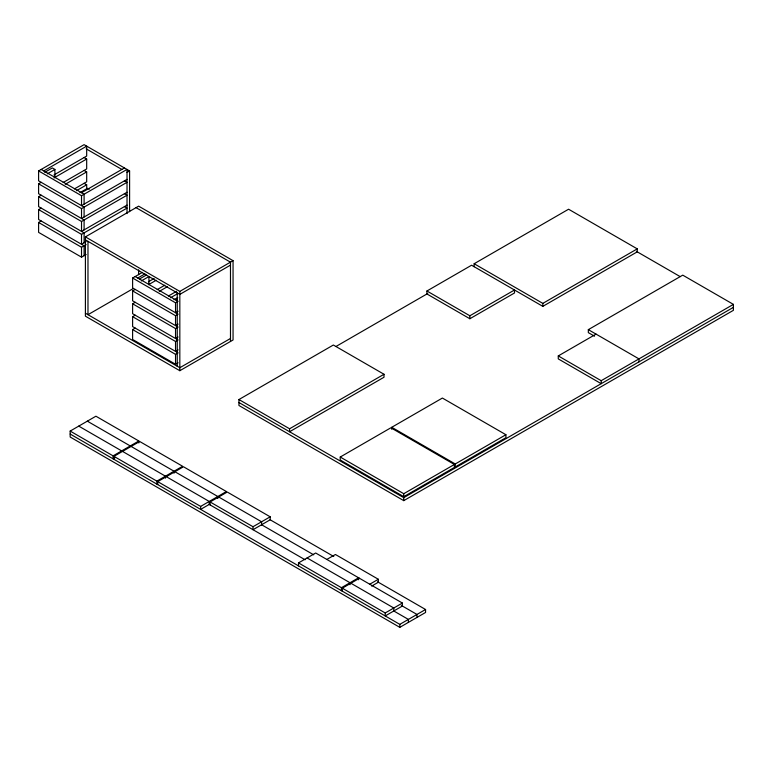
<?xml version="1.0" encoding="UTF-8"?>
<svg xmlns="http://www.w3.org/2000/svg" width="772" height="772" viewBox="0 0 772 772"><rect width="100%" height="100%" fill="white"/><g stroke="black" fill="none" stroke-linecap="round" stroke-linejoin="round"><path stroke-width="1.16" d="M84.1 217.019L84.1 207.108L38.6 180.841L38.6 170.93L84.1 144.654L129.6 170.93L129.6 211.682M43.753 170.93L86.676 146.149L86.676 156.06L53.972 174.935M44.708 172.359L52.332 167.949L54.908 169.435L54.908 177.695M47.275 173.845L54.908 169.435M84.1 229.902L84.1 219.991L38.6 193.724L38.6 183.813L41.177 182.327M53.972 177.907L86.676 159.032L86.676 168.943L63.169 182.51M84.1 242.794L84.1 232.883L38.6 206.606L38.6 196.696L41.177 195.21M65.215 184.305L86.676 171.915L86.676 181.835L74.411 188.908M84.1 255.677L84.1 245.766L38.6 219.499L38.6 209.588L41.177 208.102M76.457 190.703L86.676 184.807L86.676 189.208M79.902 192.682L87.535 188.271L89.253 189.265M81.523 192.73L124.446 167.949M38.6 170.93L81.523 195.712L127.023 169.435L127.023 213.603M86.146 254.499L81.523 257.163L38.6 232.382L38.6 222.471L41.177 220.985M127.023 172.417L129.6 170.93M127.023 179.355L81.523 205.622L81.523 195.712M38.6 183.813L81.523 208.594L127.023 182.327L124.446 180.841M127.023 192.238L81.523 218.505L81.523 208.594M38.6 196.696L81.523 221.477L127.023 195.21L124.446 193.724M127.023 205.12L81.523 231.388L81.523 221.477M38.6 209.588L81.523 234.37L127.023 208.102L124.446 206.616M85.403 236.888L138.622 206.153L233.057 260.675L233.057 339.979L179.828 370.705L85.403 316.182L85.403 236.888L179.828 291.401L233.057 260.675M86.146 241.607L81.523 244.28L81.523 234.37M38.6 222.471L81.523 247.252L86.146 244.589M178.11 362.772L175.534 364.259L132.61 339.477L132.61 329.567L175.534 354.348L178.11 352.862L132.61 326.595L132.61 316.684L175.534 341.465L178.11 339.979L132.61 313.712L132.61 303.792L175.534 328.573L178.11 327.087L132.61 300.819L132.61 290.909L175.534 315.69L178.11 314.204L132.61 287.937L132.61 278.026L142.347 272.41M137.763 278.026L144.914 273.896M139.674 278.904L146.352 275.054M141.295 280.94L148.928 276.54L148.928 284.8M133.46 288.438L87.979 314.696L87.979 241.346M132.61 290.909L135.187 289.423M148.475 281.751L154.12 278.499M149.006 284.414L156.156 280.284M132.61 303.792L135.187 302.306M157.179 289.616L164.822 285.196M159.225 291.401L167.399 286.682M132.61 316.684L135.187 315.198M168.421 296.004L176.595 291.285M170.467 297.799L177.618 293.669M230.481 265.134L179.828 294.383L85.403 239.86M173.912 299.777L177.734 297.577M175.534 299.835L177.579 298.648M132.61 278.026L175.534 302.807L178.11 301.321L135.187 276.54M132.61 329.567L135.187 328.081M178.11 311.232L175.534 312.718L175.534 302.807M178.11 324.115L175.534 325.601L175.534 315.69M178.11 337.007L175.534 338.493L175.534 328.573M178.11 349.89L175.534 351.376L175.534 341.465M377.576 581.798L425.565 609.504L425.565 612.476L399.809 627.346L70.165 437.02L70.165 431.075L95.911 416.204L138.835 440.986L138.835 442.974M230.481 338.493L179.828 367.733L85.403 313.21M70.165 431.075L113.088 455.856L138.835 440.986M113.947 456.348L139.693 441.488L182.617 466.269L156.87 481.13L113.947 456.348L113.947 459.33M114.989 457.728L113.088 458.829L113.088 455.856M594.527 336.206L588.322 332.626L588.322 329.654L682.747 275.141L733.4 304.38L733.4 310.325L403.756 500.642L238.934 405.483L238.934 399.539L333.359 345.016L384.012 374.266L384.012 377.238L289.577 431.751L289.577 428.778L384.012 374.266M426.935 290.996L469.858 315.777L514.499 290.002L514.499 292.984L469.858 318.749L426.935 293.968L426.935 290.996L471.576 265.221L542.822 306.359L637.257 251.846L637.257 248.873L568.578 209.222L474.153 263.735L474.153 266.716M335.945 346.503L427.746 293.505M157.72 481.632L183.475 466.761L226.399 491.542L200.643 506.413L157.72 481.632L157.72 484.604M474.153 263.735L542.822 303.386L637.257 248.873M210.09 501.954L227.257 492.034L270.181 516.815L270.181 519.788L253.013 529.708L253.013 526.726L210.09 501.954L210.09 504.927M340.23 457.034L390.883 427.784L454.399 464.464L454.399 467.436L403.756 496.676L340.23 460.006L340.23 457.034L403.756 493.704L454.399 464.464M391.742 427.292L442.385 398.053L505.911 434.723L505.911 437.705L455.258 466.944L455.258 463.972L391.742 427.292L391.742 429.28M253.013 526.726L270.181 516.815M733.4 304.38L601.195 380.702L601.195 383.674L558.272 358.893L558.272 355.921L596.052 334.112M455.258 463.972L505.911 434.723M238.934 402.511L403.756 497.67L733.4 307.352M298.513 565.886L298.513 562.913L315.68 553.003L402.386 603.057L402.386 606.03L385.209 615.94L385.209 612.968L342.295 588.187L342.295 591.159M326.836 559.439L335.424 554.489L378.348 579.27L378.348 582.242L371.67 586.093M298.513 562.913L341.436 587.695L358.604 577.784L358.604 579.762M342.295 588.187L359.462 578.276M369.759 584.221L378.348 579.27M385.209 612.968L402.386 603.057M70.165 434.047L399.809 624.365L425.565 609.504M636.389 251.344L680.2 276.637M588.322 329.654L638.975 358.893L638.975 361.875M558.272 355.921L601.195 380.702M86.146 148.813L121.908 169.464M84.1 157.546L86.676 159.032M84.1 170.429L86.676 171.915M136.046 207.649L230.481 262.162L230.481 341.465M84.1 183.321L86.676 184.807M41.177 169.435L84.1 194.216L84.1 204.136M238.934 399.539L289.577 428.778M270.123 519.759L333.765 556.496M87.332 421.165L130.256 445.946M131.115 446.438L174.038 471.219L174.038 473.207M174.897 471.721L217.82 496.502L217.82 498.48M218.679 496.994L261.592 521.776L261.592 524.748M261.544 524.719L313.702 554.827M401.324 605.422L416.976 614.454L416.976 617.426M78.744 426.115L121.667 450.896M122.526 451.398L165.449 476.179L165.449 478.157M166.308 476.671L209.231 501.453L209.231 504.425L200.643 509.385L200.643 506.413M307.092 557.953L350.015 582.735L350.015 584.722M350.874 583.227L393.797 608.008L393.797 610.99L408.388 619.414L408.388 622.386M209.144 504.377L305.114 559.787M542.822 303.386L542.822 306.359M469.858 315.777L469.858 318.749M403.756 493.704L403.756 496.676M403.756 497.67L403.756 500.642M399.809 624.365L399.809 627.346M341.436 587.695L341.436 590.667M179.828 291.401L179.828 370.705M177.251 292.887L177.251 366.246M175.534 354.348L175.534 364.259M156.87 481.13L156.87 484.112M138.622 269.824L138.622 274.639M81.523 247.252L81.523 257.163"/></g></svg>
